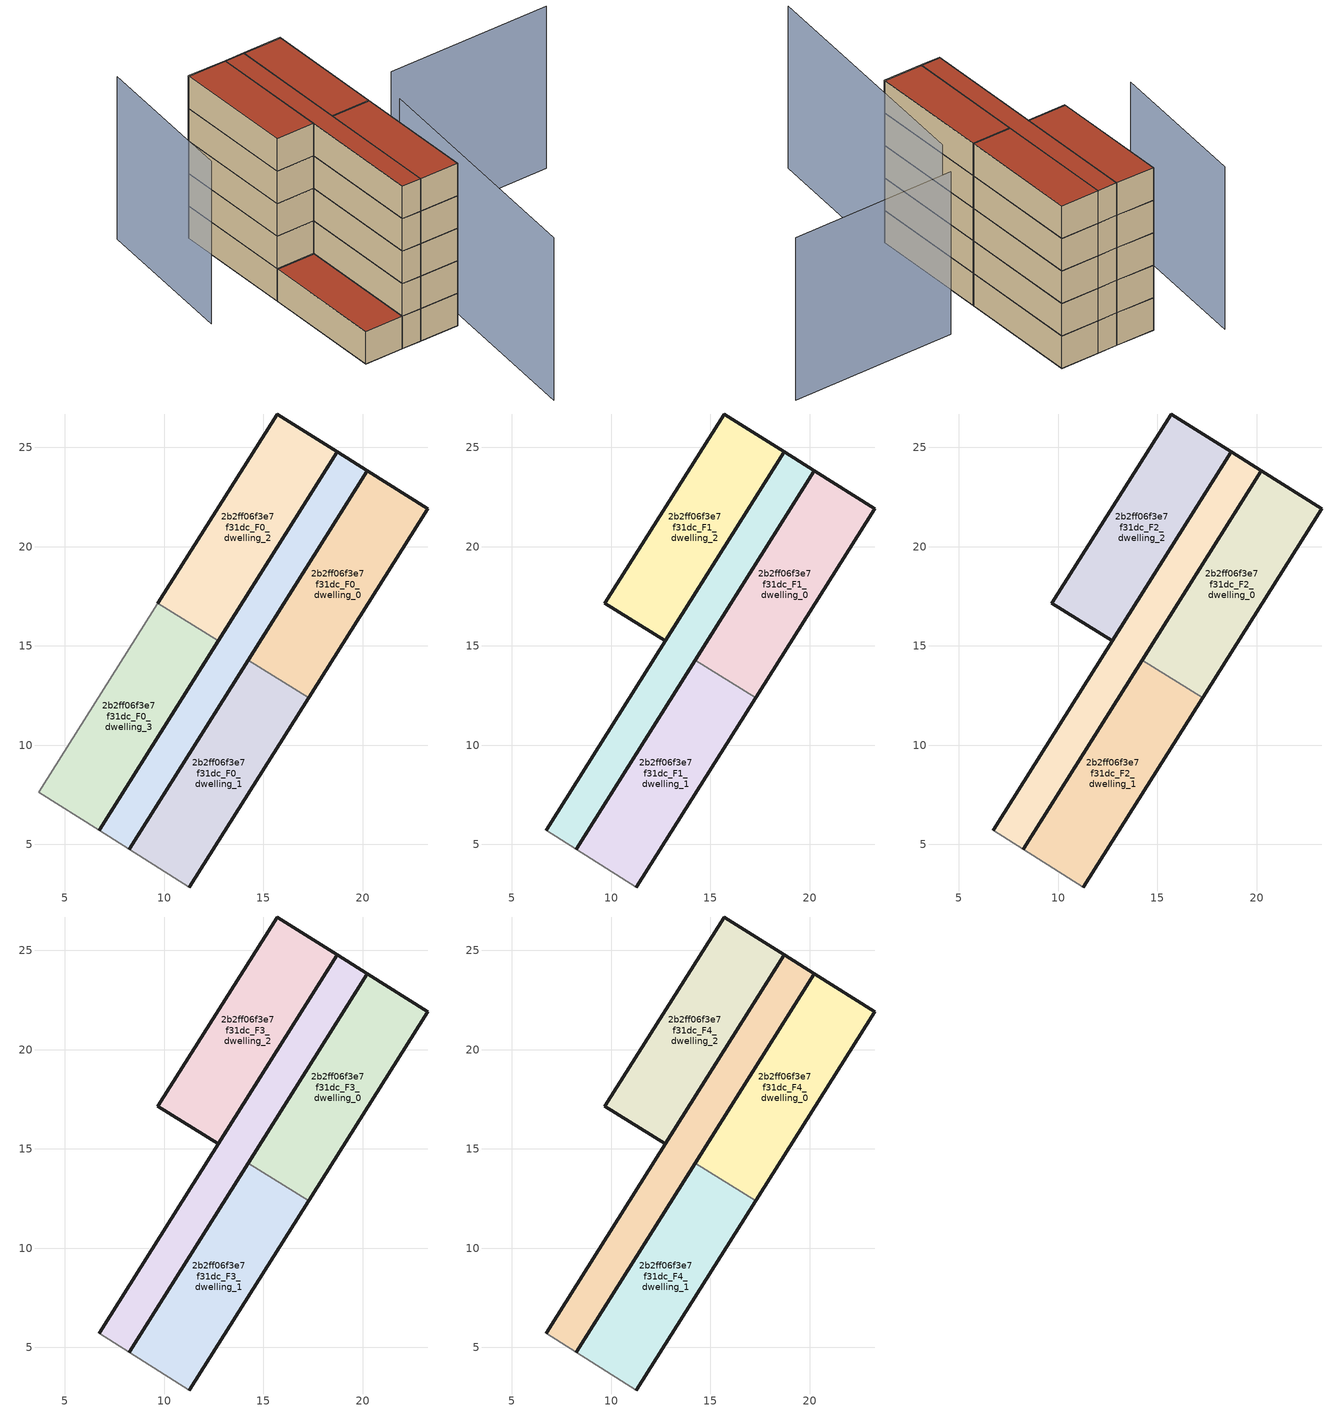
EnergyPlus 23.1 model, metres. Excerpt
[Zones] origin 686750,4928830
2b2ff06f3e7f31dc_F0_dwelling_0
 floor ground (EU_floor_Construction): 17.28,12.38 23.28,21.91 20.25,23.82 14.25,14.29 z0
 wall outside (EU_wall_Construction): 14.25,14.29 20.25,23.82 23.28,21.91 17.28,12.38 z0:3
 wall to 2b2ff06f3e7f31dc_F0_dwelling_1 (EU_wall_Construction): 17.28,12.38 14.25,14.29 z0:3
2b2ff06f3e7f31dc_F0_dwelling_1
 floor ground (EU_floor_Construction): 11.28,2.86 17.28,12.38 14.25,14.29 8.25,4.76 z0
 wall outside (EU_wall_Construction): 8.25,4.76 14.25,14.29 / 17.28,12.38 11.28,2.86 z0:3
 wall adiabatic (EU_wall_Construction): 11.28,2.86 8.25,4.76 z0:3
2b2ff06f3e7f31dc_F0_dwelling_2
 floor ground (EU_floor_Construction): 12.72,15.25 18.72,24.78 15.69,26.68 9.69,17.16 z0
 wall outside (EU_wall_Construction): 9.69,17.16 15.69,26.68 18.72,24.78 12.72,15.25 z0:3
 wall to 2b2ff06f3e7f31dc_F0_dwelling_3 (EU_wall_Construction): 12.72,15.25 9.69,17.16 z0:3
2b2ff06f3e7f31dc_F0_dwelling_3
 floor ground (EU_floor_Construction): 6.72,5.72 12.72,15.25 9.69,17.16 3.69,7.63 z0
 wall outside (EU_wall_Construction): 12.72,15.25 6.72,5.72 z0:3
 wall adiabatic (EU_wall_Construction): 6.72,5.72 3.69,7.63 9.69,17.16 z0:3
 roof outside (EU_roof_Construction): 12.72,15.25 6.72,5.72 3.69,7.63 9.69,17.16 z3
2b2ff06f3e7f31dc_F0_circulation
 floor ground (EU_floor_Construction): 8.25,4.76 20.25,23.82 18.72,24.78 6.72,5.72 z0
 wall outside (EU_wall_Construction): 6.72,5.72 18.72,24.78 20.25,23.82 8.25,4.76 z0:3
 wall adiabatic (EU_wall_Construction): 8.25,4.76 6.72,5.72 z0:3
2b2ff06f3e7f31dc_F1_dwelling_0
 floor to 2b2ff06f3e7f31dc_F0_dwelling_0 (EU_floor_Construction): 17.28,12.38 23.28,21.91 20.25,23.82 14.25,14.29 z3
 wall outside (EU_wall_Construction): 14.25,14.29 20.25,23.82 23.28,21.91 17.28,12.38 z3:6
 wall to 2b2ff06f3e7f31dc_F1_dwelling_1 (EU_wall_Construction): 17.28,12.38 14.25,14.29 z3:6
2b2ff06f3e7f31dc_F1_dwelling_1
 floor to 2b2ff06f3e7f31dc_F0_dwelling_1 (EU_floor_Construction): 11.28,2.86 17.28,12.38 14.25,14.29 8.25,4.76 z3
 wall outside (EU_wall_Construction): 8.25,4.76 14.25,14.29 / 17.28,12.38 11.28,2.86 z3:6
 wall adiabatic (EU_wall_Construction): 11.28,2.86 8.25,4.76 z3:6
2b2ff06f3e7f31dc_F1_dwelling_2
 floor to 2b2ff06f3e7f31dc_F0_dwelling_2 (EU_floor_Construction): 12.72,15.25 18.72,24.78 15.69,26.68 9.69,17.16 z3
 wall outside (EU_wall_Construction): 18.72,24.78 12.72,15.25 9.69,17.16 15.69,26.68 18.72,24.78 z3:6
2b2ff06f3e7f31dc_F1_circulation
 floor to 2b2ff06f3e7f31dc_F0_circulation (EU_floor_Construction): 8.25,4.76 20.25,23.82 18.72,24.78 6.72,5.72 z3
 wall outside (EU_wall_Construction): 6.72,5.72 18.72,24.78 20.25,23.82 8.25,4.76 z3:6
 wall adiabatic (EU_wall_Construction): 8.25,4.76 6.72,5.72 z3:6
2b2ff06f3e7f31dc_F2_dwelling_0
 floor to 2b2ff06f3e7f31dc_F1_dwelling_0 (EU_floor_Construction): 17.28,12.38 23.28,21.91 20.25,23.82 14.25,14.29 z6
 wall outside (EU_wall_Construction): 14.25,14.29 20.25,23.82 23.28,21.91 17.28,12.38 z6:9
 wall to 2b2ff06f3e7f31dc_F2_dwelling_1 (EU_wall_Construction): 17.28,12.38 14.25,14.29 z6:9
2b2ff06f3e7f31dc_F2_dwelling_1
 floor to 2b2ff06f3e7f31dc_F1_dwelling_1 (EU_floor_Construction): 11.28,2.86 17.28,12.38 14.25,14.29 8.25,4.76 z6
 wall outside (EU_wall_Construction): 8.25,4.76 14.25,14.29 / 17.28,12.38 11.28,2.86 z6:9
 wall adiabatic (EU_wall_Construction): 11.28,2.86 8.25,4.76 z6:9
2b2ff06f3e7f31dc_F2_dwelling_2
 floor to 2b2ff06f3e7f31dc_F1_dwelling_2 (EU_floor_Construction): 12.72,15.25 18.72,24.78 15.69,26.68 9.69,17.16 z6
 wall outside (EU_wall_Construction): 18.72,24.78 12.72,15.25 9.69,17.16 15.69,26.68 18.72,24.78 z6:9
2b2ff06f3e7f31dc_F2_circulation
 floor to 2b2ff06f3e7f31dc_F1_circulation (EU_floor_Construction): 8.25,4.76 20.25,23.82 18.72,24.78 6.72,5.72 z6
 wall outside (EU_wall_Construction): 6.72,5.72 18.72,24.78 20.25,23.82 8.25,4.76 z6:9
 wall adiabatic (EU_wall_Construction): 8.25,4.76 6.72,5.72 z6:9
2b2ff06f3e7f31dc_F3_dwelling_0
 floor to 2b2ff06f3e7f31dc_F2_dwelling_0 (EU_floor_Construction): 17.28,12.38 23.28,21.91 20.25,23.82 14.25,14.29 z9
 wall outside (EU_wall_Construction): 14.25,14.29 20.25,23.82 23.28,21.91 17.28,12.38 z9:12
 wall to 2b2ff06f3e7f31dc_F3_dwelling_1 (EU_wall_Construction): 17.28,12.38 14.25,14.29 z9:12
2b2ff06f3e7f31dc_F3_dwelling_1
 floor to 2b2ff06f3e7f31dc_F2_dwelling_1 (EU_floor_Construction): 11.28,2.86 17.28,12.38 14.25,14.29 8.25,4.76 z9
 wall outside (EU_wall_Construction): 8.25,4.76 14.25,14.29 / 17.28,12.38 11.28,2.86 z9:12
 wall adiabatic (EU_wall_Construction): 11.28,2.86 8.25,4.76 z9:12
2b2ff06f3e7f31dc_F3_dwelling_2
 floor to 2b2ff06f3e7f31dc_F2_dwelling_2 (EU_floor_Construction): 12.72,15.25 18.72,24.78 15.69,26.68 9.69,17.16 z9
 wall outside (EU_wall_Construction): 18.72,24.78 12.72,15.25 9.69,17.16 15.69,26.68 18.72,24.78 z9:12
2b2ff06f3e7f31dc_F3_circulation
 floor to 2b2ff06f3e7f31dc_F2_circulation (EU_floor_Construction): 8.25,4.76 20.25,23.82 18.72,24.78 6.72,5.72 z9
 wall outside (EU_wall_Construction): 6.72,5.72 18.72,24.78 20.25,23.82 8.25,4.76 z9:12
 wall adiabatic (EU_wall_Construction): 8.25,4.76 6.72,5.72 z9:12
2b2ff06f3e7f31dc_F4_dwelling_0
 floor to 2b2ff06f3e7f31dc_F3_dwelling_0 (EU_floor_Construction): 17.28,12.38 23.28,21.91 20.25,23.82 14.25,14.29 z12
 wall outside (EU_wall_Construction): 14.25,14.29 20.25,23.82 23.28,21.91 17.28,12.38 z12:15
 wall to 2b2ff06f3e7f31dc_F4_dwelling_1 (EU_wall_Construction): 17.28,12.38 14.25,14.29 z12:15
 roof outside (EU_roof_Construction): 23.28,21.91 17.28,12.38 14.25,14.29 20.25,23.82 z15
2b2ff06f3e7f31dc_F4_dwelling_1
 floor to 2b2ff06f3e7f31dc_F3_dwelling_1 (EU_floor_Construction): 11.28,2.86 17.28,12.38 14.25,14.29 8.25,4.76 z12
 wall outside (EU_wall_Construction): 8.25,4.76 14.25,14.29 / 17.28,12.38 11.28,2.86 z12:15
 wall adiabatic (EU_wall_Construction): 11.28,2.86 8.25,4.76 z12:15
 roof outside (EU_roof_Construction): 17.28,12.38 11.28,2.86 8.25,4.76 14.25,14.29 z15
2b2ff06f3e7f31dc_F4_dwelling_2
 floor to 2b2ff06f3e7f31dc_F3_dwelling_2 (EU_floor_Construction): 12.72,15.25 18.72,24.78 15.69,26.68 9.69,17.16 z12
 wall outside (EU_wall_Construction): 18.72,24.78 12.72,15.25 9.69,17.16 15.69,26.68 18.72,24.78 z12:15
 roof outside (EU_roof_Construction): 18.72,24.78 12.72,15.25 9.69,17.16 15.69,26.68 z15
2b2ff06f3e7f31dc_F4_circulation
 floor to 2b2ff06f3e7f31dc_F3_circulation (EU_floor_Construction): 8.25,4.76 20.25,23.82 18.72,24.78 6.72,5.72 z12
 wall outside (EU_wall_Construction): 6.72,5.72 18.72,24.78 20.25,23.82 8.25,4.76 z12:15
 wall adiabatic (EU_wall_Construction): 8.25,4.76 6.72,5.72 z12:15
 roof outside (EU_roof_Construction): 20.25,23.82 8.25,4.76 6.72,5.72 18.72,24.78 z15
shading: 21.68,12.18 34.6,4.14 / 18.29,10.22 3.95,-7.78 / 13.67,31.8 4.95,20.86 z0:15
[Building]
EU S2 Campaign: North Axis=0; Terrain=City; Solar Distribution=FullExterior
[Site:Location]
Bologna: Latitude=44.5; Longitude=11.25; Time Zone=1; Elevation=37
[SizingPeriod:WeatherFileDays]
AnnualSizingPeriod: Begin Month=1; Begin Day of Month=1; End Month=12; End Day of Month=31; Day of Week for Start Day=Monday; Use Weather File Daylight Saving Period=No; Use Weather File Rain and Snow Indicators=No
[MATERIAL]
EU_InternalMass_Material: Roughness=MediumRough; Thickness=0.1; Conductivity=1; Density=1800; Specific Heat=900; Thermal Absorptance=0.9; Solar Absorptance=0.7; Visible Absorptance=0.7
[MATERIAL:NOMASS] Roughness=MediumRough; Thermal Absorptance=0.9; Solar Absorptance=0.7; Visible Absorptance=0.7
Name | Thermal Resistance
EU_wall_NoMass | 0.905828
EU_roof_NoMass | 0.37593
EU_floor_NoMass | 0.67114
[CONSTRUCTION]
EU_wall_Construction: EU_wall_NoMass
EU_roof_Construction: EU_roof_NoMass
EU_floor_Construction: EU_floor_NoMass
EU_InternalMass_Construction: EU_InternalMass_Material
[ZONE] Type=1; Multiplier=1; Ceiling Height=autocalculate; Floor Area=autocalculate; Part of Total Floor Area=Yes
Name | Volume
2b2ff06f3e7f31dc_F0_dwelling_0; 2b2ff06f3e7f31dc_F1_dwelling_0; 2b2ff06f3e7f31dc_F2_dwelling_0; 2b2ff06f3e7f31dc_F3_dwelling_0; 2b2ff06f3e7f31dc_F4_dwelling_0 | 120.995
2b2ff06f3e7f31dc_F0_dwelling_1; 2b2ff06f3e7f31dc_F1_dwelling_2; 2b2ff06f3e7f31dc_F2_dwelling_2; 2b2ff06f3e7f31dc_F3_dwelling_2; 2b2ff06f3e7f31dc_F4_dwelling_2 | 120.982
2b2ff06f3e7f31dc_F1_dwelling_1; 2b2ff06f3e7f31dc_F2_dwelling_1; 2b2ff06f3e7f31dc_F3_dwelling_1; 2b2ff06f3e7f31dc_F4_dwelling_1; 2b2ff06f3e7f31dc_F0_dwelling_2 | 120.981
2b2ff06f3e7f31dc_F0_dwelling_3 | 120.996
2b2ff06f3e7f31dc_F0_circulation; 2b2ff06f3e7f31dc_F1_circulation; 2b2ff06f3e7f31dc_F2_circulation; 2b2ff06f3e7f31dc_F3_circulation; 2b2ff06f3e7f31dc_F4_circulation | 121.578
[INTERNALMASS] Construction=EU_InternalMass_Construction
Name | Zone or ZoneList | Surface Area
2b2ff06f3e7f31dc_F0_dwelling_0_EU_InternalMass | 2b2ff06f3e7f31dc_F0_dwelling_0 | 40.3287
2b2ff06f3e7f31dc_F0_dwelling_1_EU_InternalMass | 2b2ff06f3e7f31dc_F0_dwelling_1 | 40.3287
2b2ff06f3e7f31dc_F0_dwelling_2_EU_InternalMass | 2b2ff06f3e7f31dc_F0_dwelling_2 | 40.3287
2b2ff06f3e7f31dc_F0_dwelling_3_EU_InternalMass | 2b2ff06f3e7f31dc_F0_dwelling_3 | 40.3287
2b2ff06f3e7f31dc_F1_dwelling_0_EU_InternalMass | 2b2ff06f3e7f31dc_F1_dwelling_0 | 40.3287
2b2ff06f3e7f31dc_F1_dwelling_1_EU_InternalMass | 2b2ff06f3e7f31dc_F1_dwelling_1 | 40.3287
2b2ff06f3e7f31dc_F1_dwelling_2_EU_InternalMass | 2b2ff06f3e7f31dc_F1_dwelling_2 | 80.6574
2b2ff06f3e7f31dc_F2_dwelling_0_EU_InternalMass | 2b2ff06f3e7f31dc_F2_dwelling_0 | 40.3287
2b2ff06f3e7f31dc_F2_dwelling_1_EU_InternalMass | 2b2ff06f3e7f31dc_F2_dwelling_1 | 40.3287
2b2ff06f3e7f31dc_F2_dwelling_2_EU_InternalMass | 2b2ff06f3e7f31dc_F2_dwelling_2 | 80.6574
2b2ff06f3e7f31dc_F3_dwelling_0_EU_InternalMass | 2b2ff06f3e7f31dc_F3_dwelling_0 | 40.3287
2b2ff06f3e7f31dc_F3_dwelling_1_EU_InternalMass | 2b2ff06f3e7f31dc_F3_dwelling_1 | 40.3287
2b2ff06f3e7f31dc_F3_dwelling_2_EU_InternalMass | 2b2ff06f3e7f31dc_F3_dwelling_2 | 80.6574
2b2ff06f3e7f31dc_F4_dwelling_0_EU_InternalMass | 2b2ff06f3e7f31dc_F4_dwelling_0 | 40.3287
2b2ff06f3e7f31dc_F4_dwelling_1_EU_InternalMass | 2b2ff06f3e7f31dc_F4_dwelling_1 | 40.3287
2b2ff06f3e7f31dc_F4_dwelling_2_EU_InternalMass | 2b2ff06f3e7f31dc_F4_dwelling_2 | 80.6574
[OTHEREQUIPMENT] Fuel Type=Electricity; Design Level Calculation Method=Watts/Area; Power per Zone Floor Area=1; Fraction Latent=0; Fraction Radiant=0; Fraction Lost=0; Carbon Dioxide Generation Rate=0; EndUse Subcategory=EU_Step8_InternalGains
Name | Zone or ZoneList or Space or SpaceList | Schedule
EU_Step8_InternalGain_2b2ff06f3e7f31dc_F0_dwelling_0_f000 | 2b2ff06f3e7f31dc_F0_dwelling_0 | EU_Step8_GainSchedule_2b2ff06f3e7f31dc_F0_dwelling_0_f000
EU_Step8_InternalGain_2b2ff06f3e7f31dc_F0_dwelling_1_f000 | 2b2ff06f3e7f31dc_F0_dwelling_1 | EU_Step8_GainSchedule_2b2ff06f3e7f31dc_F0_dwelling_1_f000
EU_Step8_InternalGain_2b2ff06f3e7f31dc_F0_dwelling_2_f000 | 2b2ff06f3e7f31dc_F0_dwelling_2 | EU_Step8_GainSchedule_2b2ff06f3e7f31dc_F0_dwelling_2_f000
EU_Step8_InternalGain_2b2ff06f3e7f31dc_F0_dwelling_3_f000 | 2b2ff06f3e7f31dc_F0_dwelling_3 | EU_Step8_GainSchedule_2b2ff06f3e7f31dc_F0_dwelling_3_f000
EU_Step8_InternalGain_2b2ff06f3e7f31dc_F1_dwelling_0_f000 | 2b2ff06f3e7f31dc_F1_dwelling_0 | EU_Step8_GainSchedule_2b2ff06f3e7f31dc_F1_dwelling_0_f000
EU_Step8_InternalGain_2b2ff06f3e7f31dc_F1_dwelling_1_f000 | 2b2ff06f3e7f31dc_F1_dwelling_1 | EU_Step8_GainSchedule_2b2ff06f3e7f31dc_F1_dwelling_1_f000
EU_Step8_InternalGain_2b2ff06f3e7f31dc_F1_dwelling_2_f000 | 2b2ff06f3e7f31dc_F1_dwelling_2 | EU_Step8_GainSchedule_2b2ff06f3e7f31dc_F1_dwelling_2_f000
EU_Step8_InternalGain_2b2ff06f3e7f31dc_F2_dwelling_0_f000 | 2b2ff06f3e7f31dc_F2_dwelling_0 | EU_Step8_GainSchedule_2b2ff06f3e7f31dc_F2_dwelling_0_f000
EU_Step8_InternalGain_2b2ff06f3e7f31dc_F2_dwelling_1_f000 | 2b2ff06f3e7f31dc_F2_dwelling_1 | EU_Step8_GainSchedule_2b2ff06f3e7f31dc_F2_dwelling_1_f000
EU_Step8_InternalGain_2b2ff06f3e7f31dc_F2_dwelling_2_f000 | 2b2ff06f3e7f31dc_F2_dwelling_2 | EU_Step8_GainSchedule_2b2ff06f3e7f31dc_F2_dwelling_2_f000
EU_Step8_InternalGain_2b2ff06f3e7f31dc_F3_dwelling_0_f000 | 2b2ff06f3e7f31dc_F3_dwelling_0 | EU_Step8_GainSchedule_2b2ff06f3e7f31dc_F3_dwelling_0_f000
EU_Step8_InternalGain_2b2ff06f3e7f31dc_F3_dwelling_1_f000 | 2b2ff06f3e7f31dc_F3_dwelling_1 | EU_Step8_GainSchedule_2b2ff06f3e7f31dc_F3_dwelling_1_f000
EU_Step8_InternalGain_2b2ff06f3e7f31dc_F3_dwelling_2_f000 | 2b2ff06f3e7f31dc_F3_dwelling_2 | EU_Step8_GainSchedule_2b2ff06f3e7f31dc_F3_dwelling_2_f000
EU_Step8_InternalGain_2b2ff06f3e7f31dc_F4_dwelling_0_f000 | 2b2ff06f3e7f31dc_F4_dwelling_0 | EU_Step8_GainSchedule_2b2ff06f3e7f31dc_F4_dwelling_0_f000
EU_Step8_InternalGain_2b2ff06f3e7f31dc_F4_dwelling_1_f000 | 2b2ff06f3e7f31dc_F4_dwelling_1 | EU_Step8_GainSchedule_2b2ff06f3e7f31dc_F4_dwelling_1_f000
EU_Step8_InternalGain_2b2ff06f3e7f31dc_F4_dwelling_2_f000 | 2b2ff06f3e7f31dc_F4_dwelling_2 | EU_Step8_GainSchedule_2b2ff06f3e7f31dc_F4_dwelling_2_f000
[ZONEINFILTRATION:DESIGNFLOWRATE] Schedule=EU_AlwaysOn; Design Flow Rate Calculation Method=Flow/Area; Flow Rate per Floor Area=0.0005; Constant Term Coefficient=1; Temperature Term Coefficient=0; Velocity Term Coefficient=0; Velocity Squared Term Coefficient=0
Name | Zone or ZoneList or Space or SpaceList
EU_Circulation_Infiltration_2b2ff06f3e7f31dc_F0_circulation | 2b2ff06f3e7f31dc_F0_circulation
EU_Circulation_Infiltration_2b2ff06f3e7f31dc_F1_circulation | 2b2ff06f3e7f31dc_F1_circulation
EU_Circulation_Infiltration_2b2ff06f3e7f31dc_F2_circulation | 2b2ff06f3e7f31dc_F2_circulation
EU_Circulation_Infiltration_2b2ff06f3e7f31dc_F3_circulation | 2b2ff06f3e7f31dc_F3_circulation
EU_Circulation_Infiltration_2b2ff06f3e7f31dc_F4_circulation | 2b2ff06f3e7f31dc_F4_circulation
[ZONEVENTILATION:DESIGNFLOWRATE] Schedule=EU_AlwaysOn; Design Flow Rate Calculation Method=AirChanges/Hour; Air Changes per Hour=0.73129; Ventilation Type=Natural; Fan Pressure Rise=0; Fan Total Efficiency=1; Constant Term Coefficient=1; Temperature Term Coefficient=0; Velocity Term Coefficient=0; Velocity Squared Term Coefficient=0; Minimum Indoor Temperature=-100; Maximum Indoor Temperature=100; Delta Temperature=-100; Minimum Outdoor Temperature=-100; Maximum Outdoor Temperature=100; Maximum Wind Speed=40
Name | Zone or ZoneList or Space or SpaceList
EU_ConstantAir_2b2ff06f3e7f31dc_F0_dwelling_0 | 2b2ff06f3e7f31dc_F0_dwelling_0
EU_ConstantAir_2b2ff06f3e7f31dc_F0_dwelling_1 | 2b2ff06f3e7f31dc_F0_dwelling_1
EU_ConstantAir_2b2ff06f3e7f31dc_F0_dwelling_2 | 2b2ff06f3e7f31dc_F0_dwelling_2
EU_ConstantAir_2b2ff06f3e7f31dc_F0_dwelling_3 | 2b2ff06f3e7f31dc_F0_dwelling_3
EU_ConstantAir_2b2ff06f3e7f31dc_F1_dwelling_0 | 2b2ff06f3e7f31dc_F1_dwelling_0
EU_ConstantAir_2b2ff06f3e7f31dc_F1_dwelling_1 | 2b2ff06f3e7f31dc_F1_dwelling_1
EU_ConstantAir_2b2ff06f3e7f31dc_F1_dwelling_2 | 2b2ff06f3e7f31dc_F1_dwelling_2
EU_ConstantAir_2b2ff06f3e7f31dc_F2_dwelling_0 | 2b2ff06f3e7f31dc_F2_dwelling_0
EU_ConstantAir_2b2ff06f3e7f31dc_F2_dwelling_1 | 2b2ff06f3e7f31dc_F2_dwelling_1
EU_ConstantAir_2b2ff06f3e7f31dc_F2_dwelling_2 | 2b2ff06f3e7f31dc_F2_dwelling_2
EU_ConstantAir_2b2ff06f3e7f31dc_F3_dwelling_0 | 2b2ff06f3e7f31dc_F3_dwelling_0
EU_ConstantAir_2b2ff06f3e7f31dc_F3_dwelling_1 | 2b2ff06f3e7f31dc_F3_dwelling_1
EU_ConstantAir_2b2ff06f3e7f31dc_F3_dwelling_2 | 2b2ff06f3e7f31dc_F3_dwelling_2
EU_ConstantAir_2b2ff06f3e7f31dc_F4_dwelling_0 | 2b2ff06f3e7f31dc_F4_dwelling_0
EU_ConstantAir_2b2ff06f3e7f31dc_F4_dwelling_1 | 2b2ff06f3e7f31dc_F4_dwelling_1
EU_ConstantAir_2b2ff06f3e7f31dc_F4_dwelling_2 | 2b2ff06f3e7f31dc_F4_dwelling_2
[HVACTEMPLATE:THERMOSTAT] Constant Heating Setpoint=20; Constant Cooling Setpoint=50
EU_HeatOnly_2b2ff06f3e7f31dc_F0_dwelling_0; EU_HeatOnly_2b2ff06f3e7f31dc_F0_dwelling_1; EU_HeatOnly_2b2ff06f3e7f31dc_F0_dwelling_2; EU_HeatOnly_2b2ff06f3e7f31dc_F0_dwelling_3; EU_HeatOnly_2b2ff06f3e7f31dc_F1_dwelling_0; EU_HeatOnly_2b2ff06f3e7f31dc_F1_dwelling_1; EU_HeatOnly_2b2ff06f3e7f31dc_F1_dwelling_2; EU_HeatOnly_2b2ff06f3e7f31dc_F2_dwelling_0; EU_HeatOnly_2b2ff06f3e7f31dc_F2_dwelling_1; EU_HeatOnly_2b2ff06f3e7f31dc_F2_dwelling_2; EU_HeatOnly_2b2ff06f3e7f31dc_F3_dwelling_0; EU_HeatOnly_2b2ff06f3e7f31dc_F3_dwelling_1; EU_HeatOnly_2b2ff06f3e7f31dc_F3_dwelling_2; EU_HeatOnly_2b2ff06f3e7f31dc_F4_dwelling_0; EU_HeatOnly_2b2ff06f3e7f31dc_F4_dwelling_1; EU_HeatOnly_2b2ff06f3e7f31dc_F4_dwelling_2
[HVACTEMPLATE:ZONE:IDEALLOADSAIRSYSTEM] System Availability Schedule=EU_AlwaysOn; Maximum Heating Supply Air Temperature=50; Minimum Cooling Supply Air Temperature=13; Maximum Heating Supply Air Humidity Ratio=0.0156; Minimum Cooling Supply Air Humidity Ratio=0.0077; Heating Limit=NoLimit; Cooling Limit=NoLimit; Heating Availability Schedule=EU_AlwaysOn; Cooling Availability Schedule=EU_CoolingOff; Dehumidification Control Type=ConstantSensibleHeatRatio; Cooling Sensible Heat Ratio=0.7; Dehumidification Setpoint=60; Humidification Control Type=None; Humidification Setpoint=30; Outdoor Air Method=None; Outdoor Air Flow Rate per Person=0.00944; Outdoor Air Flow Rate per Zone Floor Area=0; Outdoor Air Flow Rate per Zone=0; Demand Controlled Ventilation Type=None; Outdoor Air Economizer Type=NoEconomizer; Heat Recovery Type=None; Sensible Heat Recovery Effectiveness=0.7; Latent Heat Recovery Effectiveness=0.65
Name | Template Thermostat
2b2ff06f3e7f31dc_F0_dwelling_0 | EU_HeatOnly_2b2ff06f3e7f31dc_F0_dwelling_0
2b2ff06f3e7f31dc_F0_dwelling_1 | EU_HeatOnly_2b2ff06f3e7f31dc_F0_dwelling_1
2b2ff06f3e7f31dc_F0_dwelling_2 | EU_HeatOnly_2b2ff06f3e7f31dc_F0_dwelling_2
2b2ff06f3e7f31dc_F0_dwelling_3 | EU_HeatOnly_2b2ff06f3e7f31dc_F0_dwelling_3
2b2ff06f3e7f31dc_F1_dwelling_0 | EU_HeatOnly_2b2ff06f3e7f31dc_F1_dwelling_0
2b2ff06f3e7f31dc_F1_dwelling_1 | EU_HeatOnly_2b2ff06f3e7f31dc_F1_dwelling_1
2b2ff06f3e7f31dc_F1_dwelling_2 | EU_HeatOnly_2b2ff06f3e7f31dc_F1_dwelling_2
2b2ff06f3e7f31dc_F2_dwelling_0 | EU_HeatOnly_2b2ff06f3e7f31dc_F2_dwelling_0
2b2ff06f3e7f31dc_F2_dwelling_1 | EU_HeatOnly_2b2ff06f3e7f31dc_F2_dwelling_1
2b2ff06f3e7f31dc_F2_dwelling_2 | EU_HeatOnly_2b2ff06f3e7f31dc_F2_dwelling_2
2b2ff06f3e7f31dc_F3_dwelling_0 | EU_HeatOnly_2b2ff06f3e7f31dc_F3_dwelling_0
2b2ff06f3e7f31dc_F3_dwelling_1 | EU_HeatOnly_2b2ff06f3e7f31dc_F3_dwelling_1
2b2ff06f3e7f31dc_F3_dwelling_2 | EU_HeatOnly_2b2ff06f3e7f31dc_F3_dwelling_2
2b2ff06f3e7f31dc_F4_dwelling_0 | EU_HeatOnly_2b2ff06f3e7f31dc_F4_dwelling_0
2b2ff06f3e7f31dc_F4_dwelling_1 | EU_HeatOnly_2b2ff06f3e7f31dc_F4_dwelling_1
2b2ff06f3e7f31dc_F4_dwelling_2 | EU_HeatOnly_2b2ff06f3e7f31dc_F4_dwelling_2
[SIZING:ZONE] Zone Cooling Design Supply Air Temperature Input Method=SupplyAirTemperature; Zone Cooling Design Supply Air Temperature=13; Zone Heating Design Supply Air Temperature Input Method=SupplyAirTemperature; Zone Heating Design Supply Air Temperature=50; Zone Cooling Design Supply Air Humidity Ratio=0.008; Zone Heating Design Supply Air Humidity Ratio=0.008; Cooling Design Air Flow Method=DesignDay; Cooling Design Air Flow Rate=0; Cooling Minimum Air Flow per Zone Floor Area=0.000762; Cooling Minimum Air Flow=0; Cooling Minimum Air Flow Fraction=0.2; Heating Design Air Flow Method=DesignDay; Heating Design Air Flow Rate=0; Heating Maximum Air Flow per Zone Floor Area=0.002032; Heating Maximum Air Flow=0.141576; Heating Maximum Air Flow Fraction=0.3; Account for Dedicated Outdoor Air System=No; Dedicated Outdoor Air System Control Strategy=NeutralSupplyAir; Dedicated Outdoor Air Low Setpoint Temperature for Design=autosize; Dedicated Outdoor Air High Setpoint Temperature for Design=autosize; Zone Load Sizing Method=Sensible Load Only No Latent Load; Zone Latent Cooling Design Supply Air Humidity Ratio Input Method=HumidityRatioDifference; Zone Cooling Design Supply Air Humidity Ratio Difference=0.005; Zone Latent Heating Design Supply Air Humidity Ratio Input Method=HumidityRatioDifference; Zone Humidification Design Supply Air Humidity Ratio Difference=0.005
2b2ff06f3e7f31dc_F0_dwelling_0; 2b2ff06f3e7f31dc_F0_dwelling_1; 2b2ff06f3e7f31dc_F0_dwelling_2; 2b2ff06f3e7f31dc_F0_dwelling_3; 2b2ff06f3e7f31dc_F1_dwelling_0; 2b2ff06f3e7f31dc_F1_dwelling_1; 2b2ff06f3e7f31dc_F1_dwelling_2; 2b2ff06f3e7f31dc_F2_dwelling_0; 2b2ff06f3e7f31dc_F2_dwelling_1; 2b2ff06f3e7f31dc_F2_dwelling_2; 2b2ff06f3e7f31dc_F3_dwelling_0; 2b2ff06f3e7f31dc_F3_dwelling_1; 2b2ff06f3e7f31dc_F3_dwelling_2; 2b2ff06f3e7f31dc_F4_dwelling_0; 2b2ff06f3e7f31dc_F4_dwelling_1; 2b2ff06f3e7f31dc_F4_dwelling_2
[SCHEDULE:CONSTANT]
Name | Hourly Value
EU_AlwaysOn | 1
EU_CoolingOff | 0
[SCHEDULE:FILE] Column Number=1; Rows to Skip at Top=0; Number of Hours of Data=8760; Column Separator=Comma; Interpolate to Timestep=No; Minutes per Item=60; Adjust Schedule for Daylight Savings=Yes
Name | File
EU_Step8_GainSchedule_2b2ff06f3e7f31dc_F0_dwelling_0_f000 | ../../schedules/2b2ff06f3e7f31dc/2b2ff06f3e7f31dc_F0_dwelling_0_f000_gain.csv
EU_Step8_GainSchedule_2b2ff06f3e7f31dc_F0_dwelling_1_f000 | ../../schedules/2b2ff06f3e7f31dc/2b2ff06f3e7f31dc_F0_dwelling_1_f000_gain.csv
EU_Step8_GainSchedule_2b2ff06f3e7f31dc_F0_dwelling_2_f000 | ../../schedules/2b2ff06f3e7f31dc/2b2ff06f3e7f31dc_F0_dwelling_2_f000_gain.csv
EU_Step8_GainSchedule_2b2ff06f3e7f31dc_F0_dwelling_3_f000 | ../../schedules/2b2ff06f3e7f31dc/2b2ff06f3e7f31dc_F0_dwelling_3_f000_gain.csv
EU_Step8_GainSchedule_2b2ff06f3e7f31dc_F1_dwelling_0_f000 | ../../schedules/2b2ff06f3e7f31dc/2b2ff06f3e7f31dc_F1_dwelling_0_f000_gain.csv
EU_Step8_GainSchedule_2b2ff06f3e7f31dc_F1_dwelling_1_f000 | ../../schedules/2b2ff06f3e7f31dc/2b2ff06f3e7f31dc_F1_dwelling_1_f000_gain.csv
EU_Step8_GainSchedule_2b2ff06f3e7f31dc_F1_dwelling_2_f000 | ../../schedules/2b2ff06f3e7f31dc/2b2ff06f3e7f31dc_F1_dwelling_2_f000_gain.csv
EU_Step8_GainSchedule_2b2ff06f3e7f31dc_F2_dwelling_0_f000 | ../../schedules/2b2ff06f3e7f31dc/2b2ff06f3e7f31dc_F2_dwelling_0_f000_gain.csv
EU_Step8_GainSchedule_2b2ff06f3e7f31dc_F2_dwelling_1_f000 | ../../schedules/2b2ff06f3e7f31dc/2b2ff06f3e7f31dc_F2_dwelling_1_f000_gain.csv
EU_Step8_GainSchedule_2b2ff06f3e7f31dc_F2_dwelling_2_f000 | ../../schedules/2b2ff06f3e7f31dc/2b2ff06f3e7f31dc_F2_dwelling_2_f000_gain.csv
EU_Step8_GainSchedule_2b2ff06f3e7f31dc_F3_dwelling_0_f000 | ../../schedules/2b2ff06f3e7f31dc/2b2ff06f3e7f31dc_F3_dwelling_0_f000_gain.csv
EU_Step8_GainSchedule_2b2ff06f3e7f31dc_F3_dwelling_1_f000 | ../../schedules/2b2ff06f3e7f31dc/2b2ff06f3e7f31dc_F3_dwelling_1_f000_gain.csv
EU_Step8_GainSchedule_2b2ff06f3e7f31dc_F3_dwelling_2_f000 | ../../schedules/2b2ff06f3e7f31dc/2b2ff06f3e7f31dc_F3_dwelling_2_f000_gain.csv
EU_Step8_GainSchedule_2b2ff06f3e7f31dc_F4_dwelling_0_f000 | ../../schedules/2b2ff06f3e7f31dc/2b2ff06f3e7f31dc_F4_dwelling_0_f000_gain.csv
EU_Step8_GainSchedule_2b2ff06f3e7f31dc_F4_dwelling_1_f000 | ../../schedules/2b2ff06f3e7f31dc/2b2ff06f3e7f31dc_F4_dwelling_1_f000_gain.csv
EU_Step8_GainSchedule_2b2ff06f3e7f31dc_F4_dwelling_2_f000 | ../../schedules/2b2ff06f3e7f31dc/2b2ff06f3e7f31dc_F4_dwelling_2_f000_gain.csv
